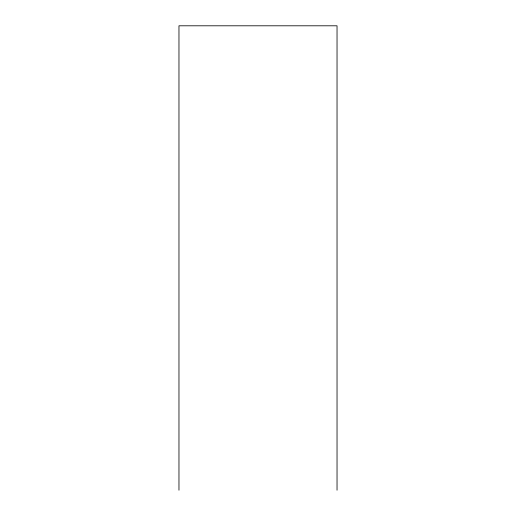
<?xml version="1.0" encoding="UTF-8"?>
<svg xmlns="http://www.w3.org/2000/svg" width="516" height="516" viewBox="0 0 516 516"><rect width="100%" height="100%" fill="white"/><g stroke="black" fill="none" stroke-linecap="round" stroke-linejoin="round"><path stroke-width="0.77" d="M337.032 490.2L337.032 25.8L178.968 25.8L178.968 490.2"/></g></svg>
